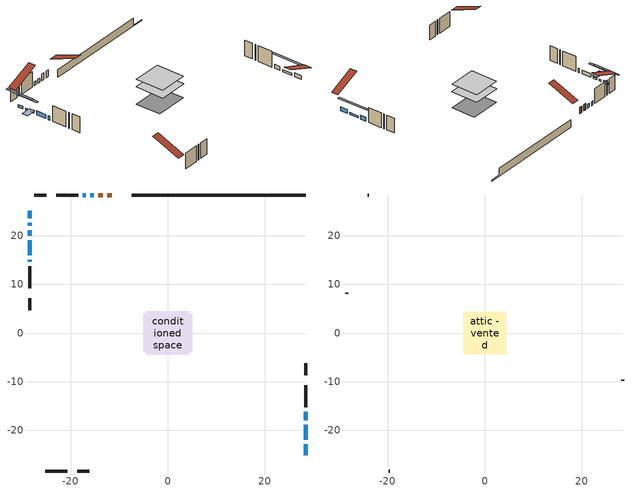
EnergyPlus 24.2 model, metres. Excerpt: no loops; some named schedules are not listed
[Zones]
conditioned space
 floor adiabatic (AdiabaticFloorConstruction): -4.45,-4.45 -4.45,4.45 4.45,4.45 4.45,-4.45 z3.87
 floor foundation (Slab1 construction): -5.02,-3.94 -5.02,3.94 5.02,3.94 5.02,-3.94 z-1.01
 wall outside (AdiabaticWallConstruction 1): -11.56,28.44 -12.47,28.44 / -13.4,28.44 -14.31,28.44 z1.43:3.46
 wall outside (AdiabaticWallConstruction): 28.44,-25.22 28.44,-22.93 / 28.44,-18.03 28.44,-16.2 / -15.23,28.44 -16,28.44 / -16.92,28.44 -17.54,28.44 / -28.44,19.08 -28.44,16.03 / -28.44,15.1 -28.44,14.64 z1.43:2.65; 28.44,-22 28.44,-18.95 / -28.44,22.77 -28.44,22.15 / -28.44,21.23 -28.44,20 z1.43:2.04; -28.44,25.22 -28.44,23.69 z1.43:2.19
 wall outside (Wall1 construction): -18.46,28.44 -22.94,28.44 / -25.22,-28.44 -20.74,-28.44 / -28.44,13.71 -28.44,9.24 / 28.44,-15.27 28.44,-10.79 z1.43:6.31
 wall outside (Wall3 construction): -25,28.44 -27.52,28.44 / -18.68,-28.44 -16.17,-28.44 / -28.44,7.18 -28.44,4.66 / 28.44,-8.73 28.44,-6.22 z1.43:6.31
 wall foundation (FoundationWall1 construction): -7.4,28.44,-1.01 -7.4,28.44,1.43 24.86,28.44,1.43 24.86,28.44,-0.76 28.44,28.44,-0.76 28.44,28.44,-1.01
 window (WindowConstruction): 28.44,-25.22 28.44,-22.93 z1.43:2.65
 window (WindowConstruction 6): 28.44,-22 28.44,-18.95 z1.43:2.04
 window (WindowConstruction 7): -28.44,25.22 -28.44,23.69 z1.43:2.19
 window (WindowConstruction 8): -28.44,22.76 -28.44,22.15 z1.43:2.04
 window (WindowConstruction 9): -28.44,21.23 -28.44,20.01 z1.43:2.04
 window (WindowConstruction 1): 28.44,-18.02 28.44,-16.2 z1.43:2.65
 window (WindowConstruction 2): -15.24,28.44 -16,28.44 z1.43:2.65
 window (WindowConstruction 3): -16.93,28.44 -17.54,28.44 z1.43:2.65
 window (WindowConstruction 4): -28.44,19.08 -28.44,16.03 z1.43:2.65
 window (WindowConstruction 5): -28.44,15.1 -28.44,14.64 z1.43:2.65
 door (Door): -11.56,28.44 -12.47,28.44 z1.43:3.46
 door (Door 1): -13.4,28.44 -14.31,28.44 z1.43:3.46
 ceiling adiabatic (AdiabaticFloorConstruction): 4.45,-4.45 4.45,4.45 -4.45,4.45 -4.45,-4.45 z3.87
attic - vented
 floor to conditioned space (Floor1 construction Reversed): -4.42,-4.42 -4.42,4.42 4.42,4.42 4.42,-4.42 z6.31
 wall outside (Wall2 construction): -23.87,28.44 -24.07,28.44 / -19.82,-28.44 -19.61,-28.44 / -28.44,8.31 -28.44,8.11 / 28.44,-9.87 28.44,-9.66 z1.43:6.31
 roof outside (Roof1 construction): -10.63,28.44,6.31 -10.63,19.96,9.84 -8.33,19.96,9.84 -8.33,28.44,6.31; -26.15,-28.44,6.31 -26.15,-19.96,9.84 -28.44,-19.96,9.84 -28.44,-28.44,6.31; -28.44,26.15,6.31 -19.96,26.15,9.84 -19.96,28.44,9.84 -28.44,28.44,6.31; 28.44,-26.15,6.31 19.96,-26.15,9.84 19.96,-28.44,9.84 28.44,-28.44,6.31
shading: 28.44,-15.29 28.44,-25.66 29.05,-25.66 29.05,-15.29 z5.7; -28.44,20.03 -28.44,28.88 -29.05,28.88 -29.05,20.03 z5.85; -28.44,18.49 -28.44,26.42 -29.05,26.42 -29.05,18.49 z5.7; -28.44,19.71 -28.44,21.52 -31.5,21.52 -31.5,19.71 z2.34
[Building]
Building 1: Terrain=Suburbs
[Site:Location]
Vancouver Intl AP_BC: Latitude {deg}=49.19; Longitude {deg}=-123.18; Time Zone {hr}=-8; Elevation {m}=4; Keep Site Location Information=Yes
[Site:GroundTemperature:Shallow]
8.06451, 6.96315, 6.87495, 7.3976, 9.49575, 11.5841, 13.3946, 14.5416, 14.639, 13.7062, 11.9418, 9.91751
[Site:WaterMainsTemperature]
Calculation Method=Schedule; Temperature Schedule=mains temperature schedule
[Material] Roughness=Rough; Thermal Absorptance=0.9
Name | Thickness {m} | Conductivity {W/m-K} | Density {kg/m3} | Specific Heat {J/kg-K} | Solar Absorptance | Visible Absorptance
asphalt or fiberglass shingles | 0.00635 | 0.162714 | 1121.4 | 1465.45 | 0.4 | 0.4
ceiling stud and cavity | 0.1397 | 0.111272 | 65.682 | 1177.47 | 0.7 | 0.7
concrete 4.0 in. | 0.1016 | 1.803125 | 2242.8 | 837.4 | 0.7 | 0.7
concrete 8.0 in. | 0.2032 | 1.803125 | 2242.8 | 837.4 | 0.7 | 0.7
door material | 0.04445 | 0.0639163 | 512.64 | 1214.23 | 0.7 | 0.7
door material 1 | 0.04445 | 0.327969 | 512.64 | 1214.23 | 0.7 | 0.7
floor covering | 0.0127 | 0.0433444 | 54.468 | 1339.84 | 0.6 | 0.6
floor rigid ins; wall rigid ins 1 | 0.512978 | 0.029427 | 32.04 | 1214.23 | 0.7 | 0.7
floor stud and cavity | 0.1397 | 1.75129 | 37.0049 | 1207.88 | 0.7 | 0.7
furniture material conditioned space 1 | 0.1524 | 0.115458 | 640.8 | 1214.23 | 0.6 | 0.6
gypsum board | 0.0127 | 0.160291 | 801 | 837.4 | 0.6 | 0.6
osb sheathing 0.5 in. | 0.0127 | 0.115458 | 512.64 | 1214.23 | 0.7 | 0.7
osb sheathing 0.75 in. | 0.01905 | 0.115458 | 512.64 | 1214.23 | 0.7 | 0.7
wall rigid ins | 0.051816 | 0.029427 | 32.04 | 1214.23 | 0.7 | 0.7
wall stud and cavity | 0.1397 | 0.228645 | 139.0536 | 1170.24 | 0.7 | 0.7
wall stud and cavity 1 | 0.0889 | 6.9971 | 50.32683 | 1063.81 | 0.6 | 0.6
wall stud and cavity 2 | 0.1397 | 0.299173 | 139.0536 | 1170.24 | 0.7 | 0.7
wall stud and cavity 3 | 0.0889 | 0.380278 | 52.3479 | 1209.89 | 0.7 | 0.7
wall stud and cavity 4 | 0.0889 | 0.391764 | 83.0341 | 1211.67 | 0.7 | 0.7
wood siding | 0.0254 | 0.102417 | 544.68 | 1172.36 | 0.4 | 0.4
wood siding 1 | 0.00254 | 0.102417 | 544.68 | 1172.36 | 0.4 | 0.4
wood siding 2; wood siding 3 | 0.0254 | 0.102417 | 544.68 | 1172.36 | 0.7 | 0.7
[WindowMaterial:SimpleGlazingSystem]
Name | U-Factor {W/m2-K} | Solar Heat Gain Coefficient
WindowMaterial | 6.52289 | 0.81
WindowMaterial 1 | 6.62679 | 0.77
WindowMaterial 2 | 6.779532 | 0.73
WindowMaterial 3 | 6.70685 | 0.75
WindowMaterial 4 | 6.560929 | 0.79
WindowMaterial 5 | 6.74774 | 0.74
WindowMaterial 6 | 6.680167 | 0.76
WindowMaterial 7 | 6.63077 | 0.77
WindowMaterial 8 | 6.83007 | 0.72
[Construction]
AdiabaticFloorConstruction: floor stud and cavity, floor rigid ins, osb sheathing 0.75 in., floor covering
AdiabaticWallConstruction: wood siding 2, wall rigid ins 1, wall stud and cavity 3, gypsum board
AdiabaticWallConstruction 1: wood siding 3, wall rigid ins 1, wall stud and cavity 3, gypsum board
Door: door material
Door 1: door material 1
Floor1 construction Reversed: gypsum board, ceiling stud and cavity
FoundationWall1 construction: concrete 8.0 in.
furniture construction conditioned space 1: furniture material conditioned space 1
PartitionWallConstruction: gypsum board, wall stud and cavity 4, gypsum board
Roof1 construction: asphalt or fiberglass shingles
Slab1 construction: concrete 4.0 in.
Wall1 construction: wood siding, wall rigid ins, osb sheathing 0.5 in., wall stud and cavity, gypsum board
Wall2 construction: wood siding 1, wall stud and cavity 1
Wall3 construction: wood siding, wall rigid ins, osb sheathing 0.5 in., wall stud and cavity 2, gypsum board
WindowConstruction: WindowMaterial
WindowConstruction 1: WindowMaterial 1
WindowConstruction 2: WindowMaterial 2
WindowConstruction 3; WindowConstruction 9: WindowMaterial 3
WindowConstruction 4: WindowMaterial 4
WindowConstruction 5: WindowMaterial 5
WindowConstruction 6: WindowMaterial 6
WindowConstruction 7: WindowMaterial 7
WindowConstruction 8: WindowMaterial 8
[Zone] Multiplier=1; Part of Total Floor Area=Yes
Name | Volume {m3}
attic - vented | 44.1928
conditioned space | 429.2
[Space]
Name | Zone | Volume {m3}
attic - vented 1 | attic - vented | 44.1928
conditioned space 1 | conditioned space | 429.2
[ZoneInfiltration:EffectiveLeakageArea]
infil attic - vented 1: Zone or Space=attic - vented 1; Schedule=Always On Discrete; Effective Air Leakage Area {cm2}=3229.24; Stack Coefficient=0.000585042; Wind Coefficient=1.63423e-05
[ZoneMixing]
whole house fan mix: Zone or Space=attic - vented; Schedule=Always On Continuous; Design Flow Rate Calculation Method=Flow/Zone; Design Flow Rate {m3/s}=0; Source Zone or Space=conditioned space
[SurfaceProperty:ExposedFoundationPerimeter]
Slab1: Exposed Perimeter Calculation Method=TotalExposedPerimeter; Total Exposed Perimeter {m}=35.845
[InternalMass] Zone or ZoneList=conditioned space; Space or SpaceList=conditioned space 1
Name | Construction | Surface Area {m2}
furniture mass conditioned space 1 | furniture construction conditioned space 1 | 63.3599
partition wall mass | PartitionWallConstruction | 158.4
[Lights]
interior lighting: Zone or ZoneList or Space or SpaceList=conditioned space 1; Schedule=interior lighting schedule; Design Level Calculation Method=LightingLevel; Lighting Level {W}=343.2; Return Air Fraction=0; Fraction Radiant=0.6; Fraction Visible=0.2; Fraction Replaceable=1
[People]
occupants: Zone or ZoneList or Space or SpaceList=conditioned space 1; Number of People Schedule=occupants schedule; Number of People Calculation Method=People; Number of People=3; Fraction Radiant=0.314171; Sensible Heat Fraction=0.56303; Activity Level Schedule=occupants activity schedule; Carbon Dioxide Generation Rate {m3/s-W}=0; Enable ASHRAE 55 Comfort Warnings=No; Mean Radiant Temperature Calculation Type=EnclosureAveraged
[ElectricEquipment] Zone or ZoneList or Space or SpaceList=conditioned space 1; Design Level Calculation Method=EquipmentLevel
Name | Schedule | Design Level {W} | Fraction Latent | Fraction Radiant | Fraction Lost
clothes dryer | clothes dryer schedule | 140.772 | 0.015 | 0.081 | 0.85
clothes washer | clothes washer schedule | 32.1985 | 0.03 | 0.162 | 0.7
cooking range | cooking range schedule | 215.147 | 0.08 | 0.432 | 0.2
dishwasher | dishwasher schedule | 66.8632 | 0.3 | 0.18 | 0.4
fridge | fridge schedule | 72.9452 | 0 | 0.6 | 0
mech vent bath fan 0 | mech vent bath fan 0 schedule | 25.1 | 0 | 0 | 1
mech vent bath fan 1 | mech vent bath fan 1 schedule | 25.1 | 0 | 0 | 1
mech vent house fan | mech vent house fan schedule | 0 | 0 | 0 | 1
mech vent house fan cfis | mech vent house fan cfis schedule | 0 | 0 | 0 | 0
mech vent range fan 0 | mech vent range fan 0 schedule | 57 | 0 | 0 | 1
misc plug loads | misc plug loads schedule | 494.7 | 0.045 | 0.513 | 0.1
whole house fan | Always On Discrete | 0 | 0 | 0 | 1
[OtherEquipment] Zone or ZoneList or Space or SpaceList=conditioned space 1; Design Level Calculation Method=EquipmentLevel
Name | Fuel Type | Schedule | Design Level {W} | Fraction Latent | Fraction Radiant | Fraction Lost
clothes dryer 1 | Electricity | clothes dryer schedule | 0 | 0.015 | 0.081 | 0.85
cooking range 1 | Electricity | cooking range schedule | 0 | 0.08 | 0.432 | 0.2
general water use latent | None | general water use schedule | 62.594 | 1 | 0 | 0
general water use sensible | None | general water use schedule | -61.6891 | 0 | 0.6 | 0
mech vent house fan latent load | None | Always On Discrete | 0 | 1 | 0 | 0
mech vent house fan sensible load | None | Always On Discrete | 0 | 0 | 0 | 0
water heater energy adjustment1 | NaturalGas | Always On Discrete | 0.01 | 0 | 0 | 1
[ZoneInfiltration:DesignFlowRate] Zone or ZoneList or Space or SpaceList=conditioned space 1; Schedule=Always On Discrete; Design Flow Rate Calculation Method=Flow/Zone; Design Flow Rate {m3/s}=0
infil flow; natural vent flow; whole house fan flow
[AvailabilityManager:Scheduled]
furnace airloop Availability Manager: Schedule=Always On Discrete
[Foundation:Kiva]
Foundation Kiva 1: Initial Indoor Air Temperature {C}=18; Wall Height Above Grade {m}=1.43; Wall Depth Below Slab {m}=0.2032
[Foundation:Kiva:Settings]
Soil Conductivity {W/m-K}=0.849921; Soil Density {kg/m3}=1842.3; Soil Specific Heat {J/kg-K}=418.7; Ground Solar Absorptivity=0.9; Ground Thermal Absorptivity=0.9; Ground Surface Roughness {m}=0.03; Far-Field Width {m}=40; Deep-Ground Boundary Condition=ZeroFlux; Deep-Ground Depth {m}=40; Minimum Cell Dimension {m}=0.2; Maximum Cell Growth Coefficient=3; Simulation Timestep=Timestep
[Exterior:Lights]
exterior lighting: Schedule=exterior lighting schedule; Design Level {W}=75.6
[EnergyManagementSystem:GlobalVariable]
furnace_airloop_Fan_RTF
infil_program_Qfan
infil_program_Qinf
natural_vent_program_Qnv
natural_vent_program_Qwhf
[EnergyManagementSystem:Sensor]
Name | Output:Variable or Output:Meter Index Key | Output:Variable or Output:Meter
airflow_gain | infil flow | Infiltration Sensible Heat Gain Energy
airflow_gain_1 | natural vent flow | Infiltration Sensible Heat Gain Energy
airflow_gain_2 | whole house fan flow | Infiltration Sensible Heat Gain Energy
airflow_loss | infil flow | Infiltration Sensible Heat Loss Energy
airflow_loss_1 | natural vent flow | Infiltration Sensible Heat Loss Energy
airflow_loss_2 | whole house fan flow | Infiltration Sensible Heat Loss Energy
clg_load_cond |  | Cooling:EnergyTransfer:Zone:CONDITIONED SPACE
clg_sp_s; clg_sp_s_1 | cooling setpoint | Schedule Value
clothes_dryer_exhaust_0_sch_s | clothes dryer exhaust 0 schedule | Schedule Value
cool_season | cooling season schedule | Schedule Value
htg_load_cond |  | Heating:EnergyTransfer:Zone:CONDITIONED SPACE
htg_sp_s; htg_sp_s_1 | heating setpoint | Schedule Value
ig_ee_conv | clothes dryer | Electric Equipment Convective Heating Energy
ig_ee_conv_2 | cooking range | Electric Equipment Convective Heating Energy
ig_ee_conv_4 | fridge | Electric Equipment Convective Heating Energy
ig_ee_conv_5 | misc plug loads | Electric Equipment Convective Heating Energy
ig_ee_conv_6 | whole house fan | Electric Equipment Convective Heating Energy
ig_ee_rad | clothes dryer | Electric Equipment Radiant Heating Energy
ig_ee_rad_2 | cooking range | Electric Equipment Radiant Heating Energy
ig_ee_rad_4 | fridge | Electric Equipment Radiant Heating Energy
ig_ee_rad_5 | misc plug loads | Electric Equipment Radiant Heating Energy
ig_ee_rad_6 | whole house fan | Electric Equipment Radiant Heating Energy
ig_lgt_conv | interior lighting | Lights Convective Heating Energy
ig_lgt_rad | interior lighting | Lights Radiant Heating Energy
ig_lgt_vis | interior lighting | Lights Visible Radiation Heating Energy
ig_oe_conv | clothes dryer 1 | Other Equipment Convective Heating Energy
ig_oe_conv_1 | cooking range 1 | Other Equipment Convective Heating Energy
ig_oe_conv_2 | general water use latent | Other Equipment Convective Heating Energy
ig_oe_conv_3 | general water use sensible | Other Equipment Convective Heating Energy
ig_oe_conv_4 | water heater energy adjustment1 | Other Equipment Convective Heating Energy
ig_oe_rad | clothes dryer 1 | Other Equipment Radiant Heating Energy
ig_oe_rad_1 | cooking range 1 | Other Equipment Radiant Heating Energy
ig_oe_rad_2 | general water use latent | Other Equipment Radiant Heating Energy
ig_oe_rad_3 | general water use sensible | Other Equipment Radiant Heating Energy
ig_oe_rad_4 | water heater energy adjustment1 | Other Equipment Radiant Heating Energy
ig_ppl_conv | occupants | People Convective Heating Energy
ig_ppl_rad | occupants | People Radiant Heating Energy
im_conv | furniture mass conditioned space 1 | Surface Inside Face Convection Heat Gain Energy
im_conv_1 | partition wall mass | Surface Inside Face Convection Heat Gain Energy
im_ig | furniture mass conditioned space 1 | Surface Inside Face Internal Gains Radiation Heat Gain Energy
im_ig_1 | partition wall mass | Surface Inside Face Internal Gains Radiation Heat Gain Energy
im_lgt | furniture mass conditioned space 1 | Surface Inside Face Lights Radiation Heat Gain Energy
im_lgt_1 | partition wall mass | Surface Inside Face Lights Radiation Heat Gain Energy
im_sol | furniture mass conditioned space 1 | Surface Inside Face Solar Radiation Heat Gain Energy
im_sol_1 | partition wall mass | Surface Inside Face Solar Radiation Heat Gain Energy
im_surf | furniture mass conditioned space 1 | Surface Inside Face Net Surface Thermal Radiation Heat Gain Energy
im_surf_1 | partition wall mass | Surface Inside Face Net Surface Thermal Radiation Heat Gain Energy
mech_vent_bath_fan_0_sch_s | mech vent bath fan 0 schedule | Schedule Value
mech_vent_bath_fan_1_sch_s | mech vent bath fan 1 schedule | Schedule Value
mech_vent_range_fan_0_sch_s | mech vent range fan 0 schedule | Schedule Value
mv_conv | mech vent bath fan 0 | Electric Equipment Convective Heating Energy
mv_conv_1 | mech vent bath fan 1 | Electric Equipment Convective Heating Energy
mv_conv_2 | mech vent house fan | Electric Equipment Convective Heating Energy
mv_conv_3 | mech vent house fan cfis | Electric Equipment Convective Heating Energy
mv_conv_4 | mech vent range fan 0 | Electric Equipment Convective Heating Energy
mv_conv_5 | mech vent house fan latent load | Other Equipment Convective Heating Energy
mv_conv_6 | mech vent house fan sensible load | Other Equipment Convective Heating Energy
mv_rad | mech vent bath fan 0 | Electric Equipment Radiant Heating Energy
mv_rad_1 | mech vent bath fan 1 | Electric Equipment Radiant Heating Energy
mv_rad_2 | mech vent house fan | Electric Equipment Radiant Heating Energy
mv_rad_3 | mech vent house fan cfis | Electric Equipment Radiant Heating Energy
mv_rad_4 | mech vent range fan 0 | Electric Equipment Radiant Heating Energy
mv_rad_5 | mech vent house fan latent load | Other Equipment Radiant Heating Energy
mv_rad_6 | mech vent house fan sensible load | Other Equipment Radiant Heating Energy
natural_vent_s | natural vent schedule | Schedule Value
out_pb_s |  | Site Outdoor Air Barometric Pressure
out_wt_s |  | Site Outdoor Air Humidity Ratio
site_vw_s |  | Site Wind Speed
ss_back_out | Window1 | Surface Window Shortwave from Zone Back Out Window Heat Transfer Rate
ss_back_out_1 | Window10 | Surface Window Shortwave from Zone Back Out Window Heat Transfer Rate
ss_back_out_2 | Window12 | Surface Window Shortwave from Zone Back Out Window Heat Transfer Rate
ss_back_out_3 | Window13 | Surface Window Shortwave from Zone Back Out Window Heat Transfer Rate
ss_back_out_4 | Window14 | Surface Window Shortwave from Zone Back Out Window Heat Transfer Rate
ss_back_out_5 | Window2 | Surface Window Shortwave from Zone Back Out Window Heat Transfer Rate
ss_back_out_6 | Window4 | Surface Window Shortwave from Zone Back Out Window Heat Transfer Rate
ss_back_out_7 | Window6 | Surface Window Shortwave from Zone Back Out Window Heat Transfer Rate
ss_back_out_8 | Window7 | Surface Window Shortwave from Zone Back Out Window Heat Transfer Rate
ss_back_out_9 | Window9 | Surface Window Shortwave from Zone Back Out Window Heat Transfer Rate
ss_conv | Door1 | Surface Inside Face Convection Heat Gain Energy
ss_conv_1 | Door2 | Surface Inside Face Convection Heat Gain Energy
ss_conv_10 | Window7 | Surface Inside Face Convection Heat Gain Energy
ss_conv_11 | Window9 | Surface Inside Face Convection Heat Gain Energy
ss_conv_2 | Window1 | Surface Inside Face Convection Heat Gain Energy
ss_conv_3 | Window10 | Surface Inside Face Convection Heat Gain Energy
ss_conv_4 | Window12 | Surface Inside Face Convection Heat Gain Energy
ss_conv_5 | Window13 | Surface Inside Face Convection Heat Gain Energy
ss_conv_6 | Window14 | Surface Inside Face Convection Heat Gain Energy
ss_conv_7 | Window2 | Surface Inside Face Convection Heat Gain Energy
ss_conv_8 | Window4 | Surface Inside Face Convection Heat Gain Energy
ss_conv_9 | Window6 | Surface Inside Face Convection Heat Gain Energy
ss_ig | Door1 | Surface Inside Face Internal Gains Radiation Heat Gain Energy
ss_ig_1 | Door2 | Surface Inside Face Internal Gains Radiation Heat Gain Energy
ss_ig_10 | Window7 | Surface Inside Face Internal Gains Radiation Heat Gain Energy
ss_ig_11 | Window9 | Surface Inside Face Internal Gains Radiation Heat Gain Energy
ss_ig_2 | Window1 | Surface Inside Face Internal Gains Radiation Heat Gain Energy
ss_ig_3 | Window10 | Surface Inside Face Internal Gains Radiation Heat Gain Energy
ss_ig_4 | Window12 | Surface Inside Face Internal Gains Radiation Heat Gain Energy
ss_ig_5 | Window13 | Surface Inside Face Internal Gains Radiation Heat Gain Energy
ss_ig_6 | Window14 | Surface Inside Face Internal Gains Radiation Heat Gain Energy
ss_ig_7 | Window2 | Surface Inside Face Internal Gains Radiation Heat Gain Energy
ss_ig_8 | Window4 | Surface Inside Face Internal Gains Radiation Heat Gain Energy
ss_ig_9 | Window6 | Surface Inside Face Internal Gains Radiation Heat Gain Energy
ss_lgt | Door1 | Surface Inside Face Lights Radiation Heat Gain Energy
ss_lgt_1 | Door2 | Surface Inside Face Lights Radiation Heat Gain Energy
ss_sol | Door1 | Surface Inside Face Solar Radiation Heat Gain Energy
ss_sol_1 | Door2 | Surface Inside Face Solar Radiation Heat Gain Energy
ss_surf | Door1 | Surface Inside Face Net Surface Thermal Radiation Heat Gain Energy
ss_surf_1 | Door2 | Surface Inside Face Net Surface Thermal Radiation Heat Gain Energy
ss_surf_10 | Window7 | Surface Inside Face Net Surface Thermal Radiation Heat Gain Energy
ss_surf_11 | Window9 | Surface Inside Face Net Surface Thermal Radiation Heat Gain Energy
ss_surf_2 | Window1 | Surface Inside Face Net Surface Thermal Radiation Heat Gain Energy
ss_surf_3 | Window10 | Surface Inside Face Net Surface Thermal Radiation Heat Gain Energy
ss_surf_4 | Window12 | Surface Inside Face Net Surface Thermal Radiation Heat Gain Energy
ss_surf_5 | Window13 | Surface Inside Face Net Surface Thermal Radiation Heat Gain Energy
ss_surf_6 | Window14 | Surface Inside Face Net Surface Thermal Radiation Heat Gain Energy
ss_surf_7 | Window2 | Surface Inside Face Net Surface Thermal Radiation Heat Gain Energy
ss_surf_8 | Window4 | Surface Inside Face Net Surface Thermal Radiation Heat Gain Energy
ss_surf_9 | Window6 | Surface Inside Face Net Surface Thermal Radiation Heat Gain Energy
ss_trans_in | Window1 | Surface Window Transmitted Solar Radiation Rate
ss_trans_in_1 | Window10 | Surface Window Transmitted Solar Radiation Rate
ss_trans_in_2 | Window12 | Surface Window Transmitted Solar Radiation Rate
ss_trans_in_3 | Window13 | Surface Window Transmitted Solar Radiation Rate
ss_trans_in_4 | Window14 | Surface Window Transmitted Solar Radiation Rate
ss_trans_in_5 | Window2 | Surface Window Transmitted Solar Radiation Rate
ss_trans_in_6 | Window4 | Surface Window Transmitted Solar Radiation Rate
ss_trans_in_7 | Window6 | Surface Window Transmitted Solar Radiation Rate
ss_trans_in_8 | Window7 | Surface Window Transmitted Solar Radiation Rate
ss_trans_in_9 | Window9 | Surface Window Transmitted Solar Radiation Rate
ss_trans_out | Window1 | Surface Inside Face Initial Transmitted Diffuse Transmitted Out Window Solar Radiation Rate
ss_trans_out_1 | Window10 | Surface Inside Face Initial Transmitted Diffuse Transmitted Out Window Solar Radiation Rate
ss_trans_out_2 | Window12 | Surface Inside Face Initial Transmitted Diffuse Transmitted Out Window Solar Radiation Rate
ss_trans_out_3 | Window13 | Surface Inside Face Initial Transmitted Diffuse Transmitted Out Window Solar Radiation Rate
ss_trans_out_4 | Window14 | Surface Inside Face Initial Transmitted Diffuse Transmitted Out Window Solar Radiation Rate
ss_trans_out_5 | Window2 | Surface Inside Face Initial Transmitted Diffuse Transmitted Out Window Solar Radiation Rate
ss_trans_out_6 | Window4 | Surface Inside Face Initial Transmitted Diffuse Transmitted Out Window Solar Radiation Rate
ss_trans_out_7 | Window6 | Surface Inside Face Initial Transmitted Diffuse Transmitted Out Window Solar Radiation Rate
ss_trans_out_8 | Window7 | Surface Inside Face Initial Transmitted Diffuse Transmitted Out Window Solar Radiation Rate
ss_trans_out_9 | Window9 | Surface Inside Face Initial Transmitted Diffuse Transmitted Out Window Solar Radiation Rate
s_conv | Floor1 | Surface Inside Face Convection Heat Gain Energy
s_conv_1 | FoundationWall1 | Surface Inside Face Convection Heat Gain Energy
s_conv_10 | Wall3:180 | Surface Inside Face Convection Heat Gain Energy
s_conv_11 | Wall3:270 | Surface Inside Face Convection Heat Gain Energy
s_conv_12 | Wall3:90 | Surface Inside Face Convection Heat Gain Energy
s_conv_2 | inferred conditioned ceiling | Surface Inside Face Convection Heat Gain Energy
s_conv_3 | inferred conditioned floor | Surface Inside Face Convection Heat Gain Energy
s_conv_4 | Slab1 | Surface Inside Face Convection Heat Gain Energy
s_conv_5 | Wall1:0 | Surface Inside Face Convection Heat Gain Energy
s_conv_6 | Wall1:180 | Surface Inside Face Convection Heat Gain Energy
s_conv_7 | Wall1:270 | Surface Inside Face Convection Heat Gain Energy
s_conv_8 | Wall1:90 | Surface Inside Face Convection Heat Gain Energy
s_conv_9 | Wall3:0 | Surface Inside Face Convection Heat Gain Energy
s_ig | Floor1 | Surface Inside Face Internal Gains Radiation Heat Gain Energy
s_ig_1 | FoundationWall1 | Surface Inside Face Internal Gains Radiation Heat Gain Energy
s_ig_10 | Wall3:180 | Surface Inside Face Internal Gains Radiation Heat Gain Energy
s_ig_11 | Wall3:270 | Surface Inside Face Internal Gains Radiation Heat Gain Energy
s_ig_12 | Wall3:90 | Surface Inside Face Internal Gains Radiation Heat Gain Energy
s_ig_2 | inferred conditioned ceiling | Surface Inside Face Internal Gains Radiation Heat Gain Energy
s_ig_3 | inferred conditioned floor | Surface Inside Face Internal Gains Radiation Heat Gain Energy
s_ig_4 | Slab1 | Surface Inside Face Internal Gains Radiation Heat Gain Energy
s_ig_5 | Wall1:0 | Surface Inside Face Internal Gains Radiation Heat Gain Energy
s_ig_6 | Wall1:180 | Surface Inside Face Internal Gains Radiation Heat Gain Energy
s_ig_7 | Wall1:270 | Surface Inside Face Internal Gains Radiation Heat Gain Energy
s_ig_8 | Wall1:90 | Surface Inside Face Internal Gains Radiation Heat Gain Energy
s_ig_9 | Wall3:0 | Surface Inside Face Internal Gains Radiation Heat Gain Energy
s_lgt | Floor1 | Surface Inside Face Lights Radiation Heat Gain Energy
s_lgt_1 | FoundationWall1 | Surface Inside Face Lights Radiation Heat Gain Energy
s_lgt_10 | Wall3:180 | Surface Inside Face Lights Radiation Heat Gain Energy
s_lgt_11 | Wall3:270 | Surface Inside Face Lights Radiation Heat Gain Energy
s_lgt_12 | Wall3:90 | Surface Inside Face Lights Radiation Heat Gain Energy
s_lgt_2 | inferred conditioned ceiling | Surface Inside Face Lights Radiation Heat Gain Energy
s_lgt_3 | inferred conditioned floor | Surface Inside Face Lights Radiation Heat Gain Energy
s_lgt_4 | Slab1 | Surface Inside Face Lights Radiation Heat Gain Energy
s_lgt_5 | Wall1:0 | Surface Inside Face Lights Radiation Heat Gain Energy
s_lgt_6 | Wall1:180 | Surface Inside Face Lights Radiation Heat Gain Energy
s_lgt_7 | Wall1:270 | Surface Inside Face Lights Radiation Heat Gain Energy
s_lgt_8 | Wall1:90 | Surface Inside Face Lights Radiation Heat Gain Energy
s_lgt_9 | Wall3:0 | Surface Inside Face Lights Radiation Heat Gain Energy
s_sol | Floor1 | Surface Inside Face Solar Radiation Heat Gain Energy
